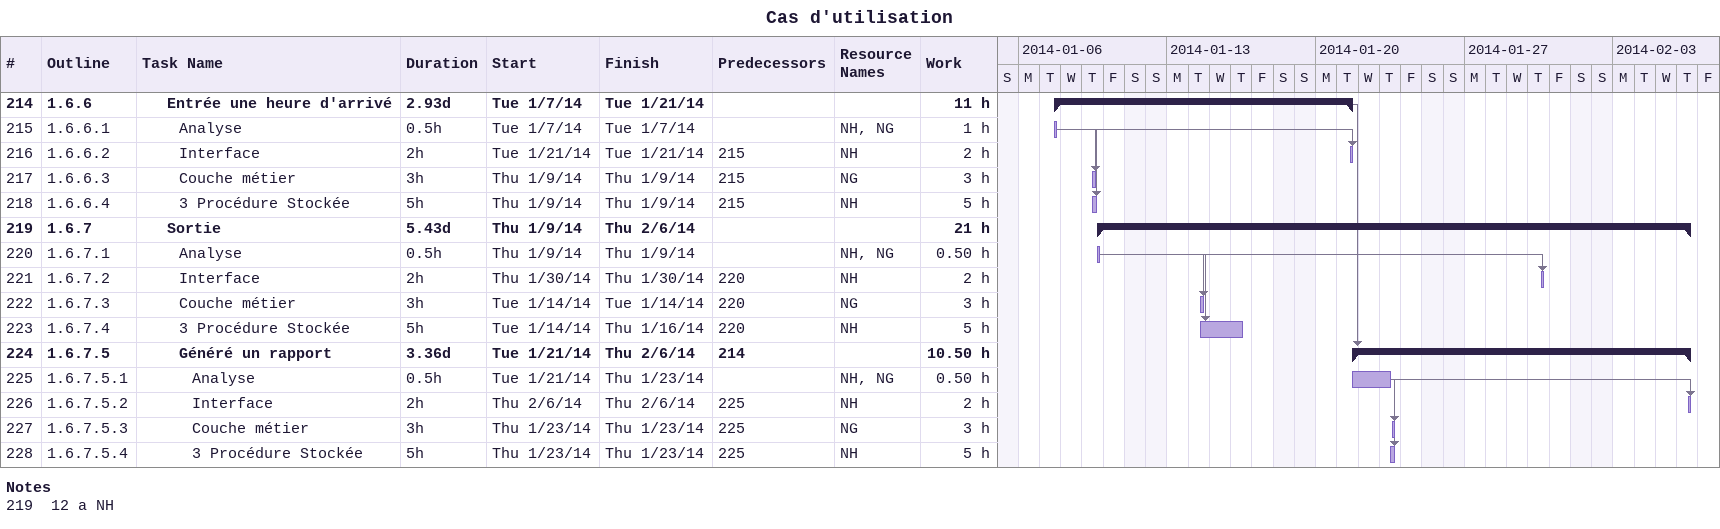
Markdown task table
Cas d'utilisation

| ID | WBS | Task | Duration | Start | Finish | Predecessors | Resources | Work (h) |
|---|---|---|---|---|---|---|---|---|
| 214 | 1.6.6 | **Entrée une heure d'arrivé** | 2.93d | 2014-01-07 | 2014-01-21 |  |  | 11 |
| 215 | 1.6.6.1 | Analyse | 0.5h | 2014-01-07 | 2014-01-07 |  | NH, NG | 1 |
| 216 | 1.6.6.2 | Interface | 2h | 2014-01-21 | 2014-01-21 | 215 | NH | 2 |
| 217 | 1.6.6.3 | Couche métier | 3h | 2014-01-09 | 2014-01-09 | 215 | NG | 3 |
| 218 | 1.6.6.4 | 3 Procédure Stockée | 5h | 2014-01-09 | 2014-01-09 | 215 | NH | 5 |
| 219 | 1.6.7 | **Sortie** | 5.43d | 2014-01-09 | 2014-02-06 |  |  | 21 |
| 220 | 1.6.7.1 | Analyse | 0.5h | 2014-01-09 | 2014-01-09 |  | NH, NG | 0.50 |
| 221 | 1.6.7.2 | Interface | 2h | 2014-01-30 | 2014-01-30 | 220 | NH | 2 |
| 222 | 1.6.7.3 | Couche métier | 3h | 2014-01-14 | 2014-01-14 | 220 | NG | 3 |
| 223 | 1.6.7.4 | 3 Procédure Stockée | 5h | 2014-01-14 | 2014-01-16 | 220 | NH | 5 |
| 224 | 1.6.7.5 | **Généré un rapport** | 3.36d | 2014-01-21 | 2014-02-06 | 214 |  | 10.50 |
| 225 | 1.6.7.5.1 | Analyse | 0.5h | 2014-01-21 | 2014-01-23 |  | NH, NG | 0.50 |
| 226 | 1.6.7.5.2 | Interface | 2h | 2014-02-06 | 2014-02-06 | 225 | NH | 2 |
| 227 | 1.6.7.5.3 | Couche métier | 3h | 2014-01-23 | 2014-01-23 | 225 | NG | 3 |
| 228 | 1.6.7.5.4 | 3 Procédure Stockée | 5h | 2014-01-23 | 2014-01-23 | 225 | NH | 5 |

Notes
- 219: 12 a NH
